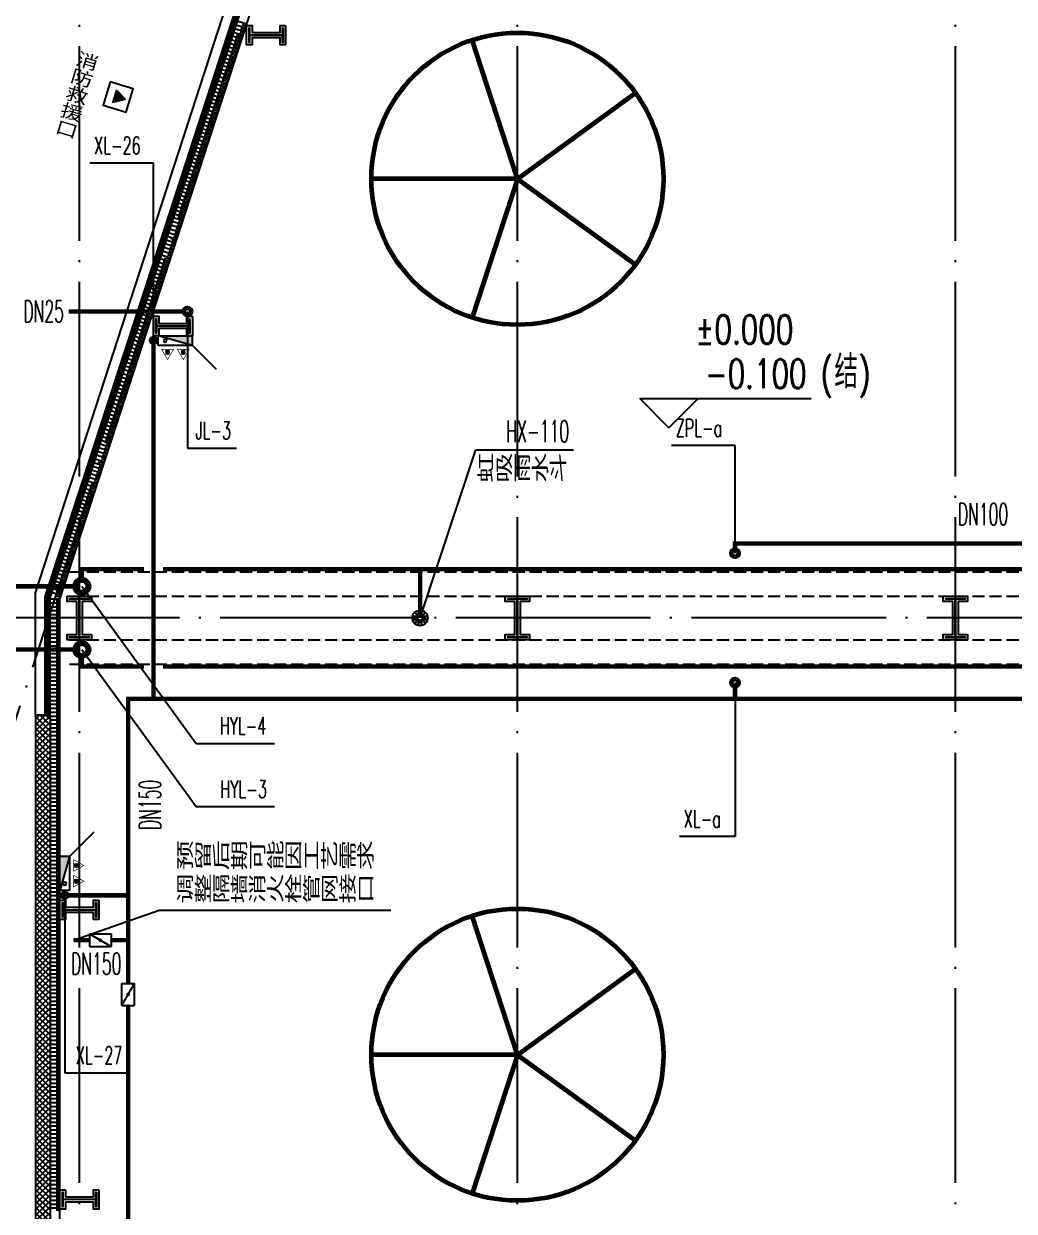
# Model space of a CAD drawing. Extents: x -452079 to 117456, y 3902 to 836955.
# Drawn here: x -313997 to -293645, y 554677 to 579081 of the extents above; entities that cross this region are included whole.
import ezdxf

# ---------------------------------------------------------------- set-up
doc = ezdxf.new("R2010")
doc.units = 0
doc.header["$LTSCALE"] = 1000
doc.header["$MEASUREMENT"] = 0
for name, pattern in [('DASH', [0.35, 0.25, -0.1]), ('DOTE', [2.42, 2, -0.2, 0.02, -0.2]), ('DOTE_30', [0.726, 0.6, -0.06, 0.006, -0.06])]:
    doc.linetypes.add(name, pattern=pattern)
for name, color, linetype in [('99平面图例外参$0$A-HATCH-2', 251, 'Continuous'), ('A-AXIS-DOTE', 14, 'DOTE'), ('A-HATCH-2', 251, 'Continuous'), ('A-LIN-V', 9, 'Continuous'), ('A-TEXT', 61, 'Continuous'), ('A-WINDOW', 140, 'Continuous'), ('AS-COLN', 6, 'Continuous'), ('AS-WALL', 40, 'Continuous'), ('DIM_喷淋', 6, 'Continuous'), ('DIM_消防', 1, 'Continuous'), ('DIM_给水', 3, 'Continuous'), ('DIM_雨水', 4, 'Continuous'), ('FM_ZF消防', 1, 'Continuous'), ('PUB_HATCH', 8, 'Continuous'), ('PUB_TEXT', 7, 'Continuous'), ('RP-N2-01$0$$0$A-WIND-J', 1, 'Continuous'), ('RP-N2-01$0$A-WIND-J', 3, 'Continuous'), ('SB_ZF消火栓', 10, 'Continuous'), ('SB_ZF消火栓M', 10, 'Continuous'), ('TEXT_喷淋', 6, 'Continuous'), ('TEXT_消防', 1, 'Continuous'), ('TEXT_给水', 3, 'Continuous'), ('TWT_LEAD', 3, 'Continuous'), ('WALL', 2, 'Continuous'), ('建-墙-幕', 4, 'Continuous'), ('建-标高', 3, 'Continuous'), ('文本', 4, 'Continuous'), ('虹吸雨水斗', 6, 'Continuous')]:
    doc.layers.add(name, color=color, linetype=linetype)
for name, color, linetype, lineweight in [('Gps-ZF喷淋', 6, 'TG_ZP', 60), ('Gps-ZF消防', 1, 'TG_X', 60), ('Gps-ZF给水', 3, 'TG_J', 60), ('Gps-ZF雨水', 4, 'DOTE_30', 60), ('LG-ZF喷淋', 6, 'Continuous', 60), ('LG-ZF消防', 1, 'Continuous', 60), ('LG-ZF给水', 3, 'Continuous', 60), ('LG-ZF雨水', 4, 'Continuous', 60)]:
    doc.layers.add(name, color=color, linetype=linetype, lineweight=lineweight)
doc.styles.add('_TCH_DIM', font='SIMPLEX', dxfattribs={"width": 0.75, "bigfont": '@1HZTXT'})
doc.styles.add('_TWT_PIPEDN', font='SIMPLEX', dxfattribs={"width": 0.65, "height": 3.5, "bigfont": 'HZTXT'})
doc.styles.add('_TWT_SERIAL', font='SIMPLEX', dxfattribs={"width": 0.8, "height": 3, "bigfont": 'HZTXT'})
doc.styles.add('A-STANDARD', font='SIMPLEX', dxfattribs={"bigfont": 'GBCBIG'})
doc.styles.get("Standard").update_dxf_attribs({"font": 'gbenor.shx', "bigfont": 'gbcbig.shx'})
doc.styles.add('TG_LINETYPE', font='SIMPLEX', dxfattribs={"width": 0.8, "height": 3.5, "bigfont": 'HZTXT'})
doc.linetypes.add('TG_J', pattern='A,2,-0.3,["J",TG_LINETYPE,S=0.1,R=0,X=-0.23,Y=-0.15],0', length=2.3)
doc.linetypes.add('TG_X', pattern='A,5,-0.3,["X",TG_LINETYPE,S=0.1,R=0,X=-0.23,Y=-0.15],0', length=5.3)
doc.linetypes.add('TG_ZP', pattern='A,3,-0.6,["ZP",TG_LINETYPE,S=0.1,R=0,X=-0.52,Y=-0.15],0', length=3.6)

# ---------------------------------------------------------------- blocks, each defined once
blk = doc.blocks.new('4324324')
at = {"layer": 'A-HATCH-2', "color": 8, "linetype": 'DASH'}
for p, q in [((-313054, 567820), (-128854, 567820)), ((-313054, 567320), (-128854, 567320)), ((-313054, 566420), (-128854, 566420)), ((-313054, 565920), (-128854, 565920))]:
    blk.add_line(p, q, dxfattribs=at)
blk = doc.blocks.new('w4324324')
at = {"layer": 'A-HATCH-2', "lineweight": 60}
for q in [(-1694760, 686605), (-1697614, 684532), (-1691907, 684532), (-1696524, 681178), (-1692997, 681178)]:
    blk.add_line((-1694760, 683605), q, dxfattribs=at)
blk.add_circle((-1694760, 683605), 3000, dxfattribs=at)
blk = doc.blocks.new('342343')
at = {"layer": 'A-LIN-V'}
for p in [(1030710, 103556), (1048710, 103556)]:
    blk.add_blockref('w4324324', p, dxfattribs=at)
blk = doc.blocks.new('w42343243')
at = {"layer": 'A-HATCH-2', "color": 2}
blk.add_lwpolyline([(-165104, 621070), (-164604, 621070), (-164604, 620958), (-164800, 620958), (-164800, 620282), (-164604, 620282), (-164604, 620170), (-165104, 620170), (-165104, 620282), (-164908, 620282), (-164908, 620958), (-165104, 620958)], close=True, dxfattribs=at)
at = {"layer": 'AS-COLN', "color": 8}
blk.add_lwpolyline([(-165054, 621020), (-164654, 621020), (-164654, 621008), (-164850, 621008), (-164850, 620232), (-164654, 620232), (-164654, 620220), (-165054, 620220), (-165054, 620232), (-164858, 620232), (-164858, 621008), (-165054, 621008)], close=True, dxfattribs=at)
blk = doc.blocks.new('nt66')
at = {"layer": 'A-HATCH-2', "color": 2}
blk.add_lwpolyline([(-195840, 766870), (-195440, 766870), (-195440, 766758), (-195586, 766758), (-195586, 766182), (-195440, 766182), (-195440, 766070), (-195840, 766070), (-195840, 766182), (-195694, 766182), (-195694, 766758), (-195840, 766758)], close=True, dxfattribs=at)
at = {"layer": 'AS-COLN', "color": 8}
blk.add_lwpolyline([(-195790, 766820), (-195490, 766820), (-195490, 766808), (-195636, 766808), (-195636, 766132), (-195490, 766132), (-195490, 766120), (-195790, 766120), (-195790, 766132), (-195644, 766132), (-195644, 766808), (-195790, 766808)], close=True, dxfattribs=at)
blk = doc.blocks.new('42343')
at = {"rotation": 270}
for p in [(-1075488, 383206), (-1077402, 377230), (-1079324, 365230), (-1079324, 359280)]:
    blk.add_blockref('nt66', p, dxfattribs=at)
at = {"layer": 'A-WINDOW'}
for p in [(-148000, -53750), (-139000, -53750), (-130000, -53750)]:
    blk.add_blockref('w42343243', p, dxfattribs=at)
blk = doc.blocks.new('RP-N2-01$0$$0$xfjy')
at = {"layer": 'RP-N2-01$0$$0$A-WIND-J'}
h = blk.add_hatch(color=8, dxfattribs=at)
h.dxf.hatch_style = 1
h.paths.add_polyline_path([(1141876, -26214), (1142135, -26214), (1142005, -25989)])
at = {"layer": 'RP-N2-01$0$$0$A-WIND-J', "color": 8, "const_width": 25}
blk.add_lwpolyline([(1141755, -25889), (1141755, -26389), (1142255, -26389), (1142255, -25889)], close=True, dxfattribs=at)
at = {"layer": 'RP-N2-01$0$$0$A-WIND-J', "color": 8}
for points in [[(1141755, -26389), (1142255, -26389), (1142255, -25889), (1141755, -25889)], [(1141876, -26214), (1142135, -26214), (1142005, -25989)]]:
    blk.add_lwpolyline(points, close=True, dxfattribs=at)
blk = doc.blocks.new('RP-N2-01$0$xfjy')
at = {"layer": 'RP-N2-01$0$$0$A-WIND-J', "color": 8}
blk.add_blockref('RP-N2-01$0$$0$xfjy', (0, 0), dxfattribs=at)
blk = doc.blocks.new('99平面图例外参$0$$LinePat$填挖边坡')
at = {"color": 8}
for p, q in [((0, 0), (0, -1500)), ((300, 0), (300, -600))]:
    blk.add_line(p, q, dxfattribs=at)
blk = doc.blocks.new('A$C515E426B')
at = {"layer": 'PUB_HATCH'}
h = blk.add_hatch(dxfattribs=at)
h.set_pattern_fill('多孔材料', color=256, scale=30, style=0)
h.set_pattern_definition([(45, (321432.36, -540023.96), (-60.000061, 60.000061), []), (135, (321432.36, -540023.96), (-60.000061, -60.000061), [])])
h.paths.add_polyline_path([(7618.2, 24846), (7618.2, 8196), (7918.2, 8496), (7918.2, 24846)])
at = {"layer": 'A-AXIS-DOTE', "color": 8, "ltscale": 2}
for p, q in [((8518.2, 716), (8518.2, 86931)), ((17518.2, 716), (17518.2, 86200)), ((26518.2, 716), (26518.2, 86200)), ((199332.4, 26846), (3362.4, 26846))]:
    blk.add_line(p, q, dxfattribs=at)
blk.add_lwpolyline([(6067.3, 21233.2), (27711.2, 87940.5)], dxfattribs=at)
at = {"layer": 'A-LIN-V'}
for p, q in [((8118.2, 27230.2), (21918.6, 69763.3)), ((8118.2, 8696), (8118.2, 27230.2))]:
    blk.add_line(p, q, dxfattribs=at)
blk.add_lwpolyline([(7618.2, 24846), (7618.2, 27359.3), (21441.6, 69918.1), (21713.6, 69829.8)], dxfattribs=at)
at = {"layer": 'AS-WALL'}
for p, q in [((7618.2, 24846), (7618.2, 8196)), ((7918.2, 24846), (7618.2, 24846)), ((7918.2, 24846), (7918.2, 8496))]:
    blk.add_line(p, q, dxfattribs=at)
at = {"layer": '建-墙-幕'}
for p, q in [((7818.2, 27277.7), (13507.2, 44811.5)), ((7851.5, 27272.4), (13538.9, 44801.2)), ((7884.8, 27267.1), (13570.6, 44790.9)), ((7918.2, 27261.9), (13602.4, 44780.6)), ((7818.2, 24846), (7818.2, 27277.7)), ((7851.5, 24846), (7851.5, 27272.4)), ((7884.8, 24846), (7884.8, 27267.1)), ((7918.2, 24846), (7918.2, 27261.9)), ((7818.2, 24846), (7918.2, 24846))]:
    blk.add_line(p, q, dxfattribs=at)
at = {"layer": '建-标高'}
for p, q in [((20631.8, 30756), (20031.8, 31356)), ((20031.8, 31356), (23551.8, 31356)), ((20631.8, 30756), (21231.8, 31356))]:
    blk.add_line(p, q, dxfattribs=at)
at = {"layer": '99平面图例外参$0$A-HATCH-2', "color": 203, "yscale": 0.1333333333333333, "zscale": 0.1333333333333333}
for p, xscale, rotation in [((11951.6, 39045), 0.1335601097542633, 252.0237134181383), ((11852.7, 38740.1), 0.1335601097542633, 252.0237134181383), ((11877.4, 38816.3), 0.1335601097542633, 252.0237134181383), ((11902.2, 38892.5), 0.1335601097542633, 252.0237134181383), ((11926.9, 38968.7), 0.1335601097542633, 252.0237134181383), ((11778.5, 38511.4), 0.1335601097542633, 252.0237134181383), ((11803.2, 38587.6), 0.1335601097542633, 252.0237134181383), ((11828, 38663.8), 0.1335601097542633, 252.0237134181383), ((11704.3, 38282.7), 0.1335601097542633, 252.0237134181383), ((11729, 38359), 0.1335601097542633, 252.0237134181383), ((11753.8, 38435.2), 0.1335601097542633, 252.0237134181383), ((11630.1, 38054.1), 0.1335601097542633, 252.0237134181383), ((11654.8, 38130.3), 0.1335601097542633, 252.0237134181383), ((11679.6, 38206.5), 0.1335601097542633, 252.0237134181383), ((11555.9, 37825.4), 0.1335601097542633, 252.0237134181383), ((11580.6, 37901.6), 0.1335601097542633, 252.0237134181383), ((11605.4, 37977.8), 0.1335601097542633, 252.0237134181383), ((11457, 37520.5), 0.1335601097542633, 252.0237134181383), ((11481.7, 37596.7), 0.1335601097542633, 252.0237134181383), ((11506.4, 37672.9), 0.1335601097542633, 252.0237134181383), ((11531.2, 37749.2), 0.1335601097542633, 252.0237134181383), ((11382.8, 37291.8), 0.1335601097542633, 252.0237134181383), ((11407.5, 37368), 0.1335601097542633, 252.0237134181383), ((11432.2, 37444.3), 0.1335601097542633, 252.0237134181383), ((11308.6, 37063.1), 0.1335601097542633, 252.0237134181383), ((11333.3, 37139.4), 0.1335601097542633, 252.0237134181383), ((11358.1, 37215.6), 0.1335601097542633, 252.0237134181383), ((11234.4, 36834.5), 0.1335601097542633, 252.0237134181383), ((11259.1, 36910.7), 0.1335601097542633, 252.0237134181383), ((11283.9, 36986.9), 0.1335601097542633, 252.0237134181383), ((11160.2, 36605.8), 0.1335601097542633, 252.0237134181383), ((11184.9, 36682), 0.1335601097542633, 252.0237134181383), ((11209.7, 36758.2), 0.1335601097542633, 252.0237134181383), ((11061.3, 36300.9), 0.1335601097542633, 252.0237134181383), ((11086, 36377.1), 0.1335601097542633, 252.0237134181383), ((11110.7, 36453.3), 0.1335601097542633, 252.0237134181383), ((11135.5, 36529.6), 0.1335601097542633, 252.0237134181383), ((10987.1, 36072.2), 0.1335601097542633, 252.0237134181383), ((11011.8, 36148.5), 0.1335601097542633, 252.0237134181383), ((11036.5, 36224.7), 0.1335601097542633, 252.0237134181383), ((10912.9, 35843.6), 0.1335601097542633, 252.0237134181383), ((10937.6, 35919.8), 0.1335601097542633, 252.0237134181383), ((10962.3, 35996), 0.1335601097542633, 252.0237134181383), ((10838.7, 35614.9), 0.1335601097542633, 252.0237134181383), ((10863.4, 35691.1), 0.1335601097542633, 252.0237134181383), ((10888.1, 35767.3), 0.1335601097542633, 252.0237134181383), ((10764.5, 35386.2), 0.1335601097542633, 252.0237134181383), ((10789.2, 35462.4), 0.1335601097542633, 252.0237134181383), ((10814, 35538.7), 0.1335601097542633, 252.0237134181383), ((10665.6, 35081.3), 0.1335601097542633, 252.0237134181383), ((10690.3, 35157.5), 0.1335601097542633, 252.0237134181383), ((10715, 35233.8), 0.1335601097542633, 252.0237134181383), ((10739.8, 35310), 0.1335601097542633, 252.0237134181383), ((10591.4, 34852.6), 0.1335601097542633, 252.0237134181383), ((10616.1, 34928.9), 0.1335601097542633, 252.0237134181383), ((10640.8, 35005.1), 0.1335601097542633, 252.0237134181383), ((10517.2, 34624), 0.1335601097542633, 252.0237134181383), ((10541.9, 34700.2), 0.1335601097542633, 252.0237134181383), ((10566.6, 34776.4), 0.1335601097542633, 252.0237134181383), ((10443, 34395.3), 0.1335601097542633, 252.0237134181383), ((10467.7, 34471.5), 0.1335601097542633, 252.0237134181383), ((10492.4, 34547.7), 0.1335601097542633, 252.0237134181383), ((10368.8, 34166.6), 0.1335601097542633, 252.0237134181383), ((10393.5, 34242.8), 0.1335601097542633, 252.0237134181383), ((10418.2, 34319.1), 0.1335601097542633, 252.0237134181383), ((10269.9, 33861.7), 0.1335601097542633, 252.0237134181383), ((10294.6, 33937.9), 0.1335601097542633, 252.0237134181383), ((10319.3, 34014.2), 0.1335601097542633, 252.0237134181383), ((10344, 34090.4), 0.1335601097542633, 252.0237134181383), ((10195.7, 33633.1), 0.1335601097542633, 252.0237134181383), ((10220.4, 33709.3), 0.1335601097542633, 252.0237134181383), ((10245.1, 33785.5), 0.1335601097542633, 252.0237134181383), ((10121.5, 33404.4), 0.1335601097542633, 252.0237134181383), ((10146.2, 33480.6), 0.1335601097542633, 252.0237134181383), ((10170.9, 33556.8), 0.1335601097542633, 252.0237134181383), ((10047.3, 33175.7), 0.1335601097542633, 252.0237134181383), ((10072, 33251.9), 0.1335601097542633, 252.0237134181383), ((10096.7, 33328.2), 0.1335601097542633, 252.0237134181383), ((9973.1, 32947), 0.1335601097542633, 252.0237134181383), ((9997.8, 33023.3), 0.1335601097542633, 252.0237134181383), ((10022.5, 33099.5), 0.1335601097542633, 252.0237134181383), ((9874.1, 32642.1), 0.1335601097542633, 252.0237134181383), ((9898.9, 32718.4), 0.1335601097542633, 252.0237134181383), ((9923.6, 32794.6), 0.1335601097542633, 252.0237134181383), ((9948.3, 32870.8), 0.1335601097542633, 252.0237134181383), ((9799.9, 32413.5), 0.1335601097542633, 252.0237134181383), ((9824.7, 32489.7), 0.1335601097542633, 252.0237134181383), ((9849.4, 32565.9), 0.1335601097542633, 252.0237134181383), ((9725.8, 32184.8), 0.1335601097542633, 252.0237134181383), ((9750.5, 32261), 0.1335601097542633, 252.0237134181383), ((9775.2, 32337.2), 0.1335601097542633, 252.0237134181383), ((9651.6, 31956.1), 0.1335601097542633, 252.0237134181383), ((9676.3, 32032.3), 0.1335601097542633, 252.0237134181383), ((9701, 32108.6), 0.1335601097542633, 252.0237134181383), ((9577.4, 31727.4), 0.1335601097542633, 252.0237134181383), ((9602.1, 31803.7), 0.1335601097542633, 252.0237134181383), ((9626.8, 31879.9), 0.1335601097542633, 252.0237134181383), ((9478.4, 31422.6), 0.1335601097542633, 252.0237134181383), ((9503.2, 31498.8), 0.1335601097542633, 252.0237134181383), ((9527.9, 31575), 0.1335601097542633, 252.0237134181383), ((9552.6, 31651.2), 0.1335601097542633, 252.0237134181383), ((9404.2, 31193.9), 0.1335601097542633, 252.0237134181383), ((9429, 31270.1), 0.1335601097542633, 252.0237134181383), ((9453.7, 31346.3), 0.1335601097542633, 252.0237134181383), ((9330, 30965.2), 0.1335601097542633, 252.0237134181383), ((9354.8, 31041.4), 0.1335601097542633, 252.0237134181383), ((9379.5, 31117.7), 0.1335601097542633, 252.0237134181383), ((9255.8, 30736.5), 0.1335601097542633, 252.0237134181383), ((9280.6, 30812.8), 0.1335601097542633, 252.0237134181383), ((9305.3, 30889), 0.1335601097542633, 252.0237134181383), ((9181.6, 30507.9), 0.1335601097542633, 252.0237134181383), ((9206.4, 30584.1), 0.1335601097542633, 252.0237134181383), ((9231.1, 30660.3), 0.1335601097542633, 252.0237134181383), ((9082.7, 30203), 0.1335601097542633, 252.0237134181383), ((9107.5, 30279.2), 0.1335601097542633, 252.0237134181383), ((9132.2, 30355.4), 0.1335601097542633, 252.0237134181383), ((9156.9, 30431.6), 0.1335601097542633, 252.0237134181383), ((9008.5, 29974.3), 0.1335601097542633, 252.0237134181383), ((9033.3, 30050.5), 0.1335601097542633, 252.0237134181383), ((9058, 30126.7), 0.1335601097542633, 252.0237134181383), ((8934.3, 29745.6), 0.1335601097542633, 252.0237134181383), ((8959.1, 29821.8), 0.1335601097542633, 252.0237134181383), ((8983.8, 29898.1), 0.1335601097542633, 252.0237134181383), ((8860.1, 29516.9), 0.1335601097542633, 252.0237134181383), ((8884.9, 29593.2), 0.1335601097542633, 252.0237134181383), ((8909.6, 29669.4), 0.1335601097542633, 252.0237134181383), ((8785.9, 29288.3), 0.1335601097542633, 252.0237134181383), ((8810.7, 29364.5), 0.1335601097542633, 252.0237134181383), ((8835.4, 29440.7), 0.1335601097542633, 252.0237134181383), ((8687, 28983.4), 0.1335601097542633, 252.0237134181383), ((8711.7, 29059.6), 0.1335601097542633, 252.0237134181383), ((8736.5, 29135.8), 0.1335601097542633, 252.0237134181383), ((8761.2, 29212.1), 0.1335601097542633, 252.0237134181383), ((8612.8, 28754.7), 0.1335601097542633, 252.0237134181383), ((8637.5, 28830.9), 0.1335601097542633, 252.0237134181383), ((8662.3, 28907.2), 0.1335601097542633, 252.0237134181383), ((8538.6, 28526), 0.1335601097542633, 252.0237134181383), ((8563.4, 28602.3), 0.1335601097542633, 252.0237134181383), ((8588.1, 28678.5), 0.1335601097542633, 252.0237134181383), ((8464.4, 28297.4), 0.1335601097542633, 252.0237134181383), ((8489.2, 28373.6), 0.1335601097542633, 252.0237134181383), ((8513.9, 28449.8), 0.1335601097542633, 252.0237134181383), ((8390.2, 28068.7), 0.1335601097542633, 252.0237134181383), ((8415, 28144.9), 0.1335601097542633, 252.0237134181383), ((8439.7, 28221.1), 0.1335601097542633, 252.0237134181383), ((8291.3, 27763.8), 0.1335601097542633, 252.0237134181383), ((8316, 27840), 0.1335601097542633, 252.0237134181383), ((8340.8, 27916.2), 0.1335601097542633, 252.0237134181383), ((8365.5, 27992.5), 0.1335601097542633, 252.0237134181383), ((8217.1, 27535.1), 0.1335601097542633, 252.0237134181383), ((8241.8, 27611.3), 0.1335601097542633, 252.0237134181383), ((8266.6, 27687.6), 0.1335601097542633, 252.0237134181383), ((8142.9, 27306.4), 0.1335601097542633, 252.0237134181383), ((8167.6, 27382.7), 0.1335601097542633, 252.0237134181383), ((8192.4, 27458.9), 0.1335601097542633, 252.0237134181383), ((8118.2, 27230.2), 0.1337246376890766, 270.0000000008202), ((8118.2, 27150), 0.1337246376890766, 270.0000000008202), ((8118.2, 27069.8), 0.1337246376890766, 270.0000000008202), ((8118.2, 26989.5), 0.1337246376890766, 270.0000000008202), ((8118.2, 26909.3), 0.1337246376890766, 270.0000000008202), ((8118.2, 26829), 0.1337246376890766, 270.0000000008202), ((8118.2, 26748.8), 0.1337246376890766, 270.0000000008202), ((8118.2, 26668.6), 0.1337246376890766, 270.0000000008202), ((8118.2, 26588.3), 0.1337246376890766, 270.0000000008202), ((8118.2, 26508.1), 0.1337246376890766, 270.0000000008202), ((8118.2, 26427.9), 0.1337246376890766, 270.0000000008202), ((8118.2, 26347.6), 0.1337246376890766, 270.0000000008202), ((8118.2, 26267.4), 0.1337246376890766, 270.0000000008202), ((8118.2, 26187.2), 0.1337246376890766, 270.0000000008202), ((8118.2, 26106.9), 0.1337246376890766, 270.0000000008202), ((8118.2, 26026.7), 0.1337246376890766, 270.0000000008202), ((8118.2, 25946.5), 0.1337246376890766, 270.0000000008202), ((8118.2, 25866.2), 0.1337246376890766, 270.0000000008202), ((8118.2, 25786), 0.1337246376890766, 270.0000000008202), ((8118.2, 25705.8), 0.1337246376890766, 270.0000000008202), ((8118.2, 25625.5), 0.1337246376890766, 270.0000000008202), ((8118.2, 25545.3), 0.1337246376890766, 270.0000000008202), ((8118.2, 25465.1), 0.1337246376890766, 270.0000000008202), ((8118.2, 25384.8), 0.1337246376890766, 270.0000000008202), ((8118.2, 25304.6), 0.1337246376890766, 270.0000000008202), ((8118.2, 25224.4), 0.1337246376890766, 270.0000000008202), ((8118.2, 25144.1), 0.1337246376890766, 270.0000000008202), ((8118.2, 25063.9), 0.1337246376890766, 270.0000000008202), ((8118.2, 24983.6), 0.1337246376890766, 270.0000000008202), ((8118.2, 24903.4), 0.1337246376890766, 270.0000000008202), ((8118.2, 24823.2), 0.1337246376890766, 270.0000000008202), ((8118.2, 24742.9), 0.1337246376890766, 270.0000000008202), ((8118.2, 24662.7), 0.1337246376890766, 270.0000000008202), ((8118.2, 24582.5), 0.1337246376890766, 270.0000000008202), ((8118.2, 24502.2), 0.1337246376890766, 270.0000000008202), ((8118.2, 24422), 0.1337246376890766, 270.0000000008202), ((8118.2, 24341.8), 0.1337246376890766, 270.0000000008202), ((8118.2, 24261.5), 0.1337246376890766, 270.0000000008202), ((8118.2, 24181.3), 0.1337246376890766, 270.0000000008202), ((8118.2, 24101.1), 0.1337246376890766, 270.0000000008202), ((8118.2, 24020.8), 0.1337246376890766, 270.0000000008202), ((8118.2, 23940.6), 0.1337246376890766, 270.0000000008202), ((8118.2, 23860.4), 0.1337246376890766, 270.0000000008202), ((8118.2, 23780.1), 0.1337246376890766, 270.0000000008202), ((8118.2, 23699.9), 0.1337246376890766, 270.0000000008202), ((8118.2, 23619.7), 0.1337246376890766, 270.0000000008202), ((8118.2, 23539.4), 0.1337246376890766, 270.0000000008202), ((8118.2, 23459.2), 0.1337246376890766, 270.0000000008202), ((8118.2, 23379), 0.1337246376890766, 270.0000000008202), ((8118.2, 23298.7), 0.1337246376890766, 270.0000000008202), ((8118.2, 23218.5), 0.1337246376890766, 270.0000000008202), ((8118.2, 23138.2), 0.1337246376890766, 270.0000000008202), ((8118.2, 23058), 0.1337246376890766, 270.0000000008202), ((8118.2, 22977.8), 0.1337246376890766, 270.0000000008202), ((8118.2, 22897.5), 0.1337246376890766, 270.0000000008202), ((8118.2, 22817.3), 0.1337246376890766, 270.0000000008202), ((8118.2, 22737.1), 0.1337246376890766, 270.0000000008202), ((8118.2, 22656.8), 0.1337246376890766, 270.0000000008202), ((8118.2, 22576.6), 0.1337246376890766, 270.0000000008202), ((8118.2, 22496.4), 0.1337246376890766, 270.0000000008202), ((8118.2, 22416.1), 0.1337246376890766, 270.0000000008202), ((8118.2, 22335.9), 0.1337246376890766, 270.0000000008202), ((8118.2, 22255.7), 0.1337246376890766, 270.0000000008202), ((8118.2, 22175.4), 0.1337246376890766, 270.0000000008202), ((8118.2, 22095.2), 0.1337246376890766, 270.0000000008202), ((8118.2, 22015), 0.1337246376890766, 270.0000000008202), ((8118.2, 21934.7), 0.1337246376890766, 270.0000000008202), ((8118.2, 21854.5), 0.1337246376890766, 270.0000000008202), ((8118.2, 21774.3), 0.1337246376890766, 270.0000000008202), ((8118.2, 21694), 0.1337246376890766, 270.0000000008202), ((8118.2, 21613.8), 0.1337246376890766, 270.0000000008202), ((8118.2, 21533.6), 0.1337246376890766, 270.0000000008202), ((8118.2, 21453.3), 0.1337246376890766, 270.0000000008202), ((8118.2, 21373.1), 0.1337246376890766, 270.0000000008202), ((8118.2, 21292.8), 0.1337246376890766, 270.0000000008202), ((8118.2, 21212.6), 0.1337246376890766, 270.0000000008202), ((8118.2, 21132.4), 0.1337246376890766, 270.0000000008202), ((8118.2, 21052.1), 0.1337246376890766, 270.0000000008202), ((8118.2, 20971.9), 0.1337246376890766, 270.0000000008202), ((8118.2, 20891.7), 0.1337246376890766, 270.0000000008202), ((8118.2, 20811.4), 0.1337246376890766, 270.0000000008202), ((8118.2, 20731.2), 0.1337246376890766, 270.0000000008202), ((8118.2, 20651), 0.1337246376890766, 270.0000000008202), ((8118.2, 20570.7), 0.1337246376890766, 270.0000000008202), ((8118.2, 20490.5), 0.1337246376890766, 270.0000000008202), ((8118.2, 20410.3), 0.1337246376890766, 270.0000000008202), ((8118.2, 20330), 0.1337246376890766, 270.0000000008202), ((8118.2, 20249.8), 0.1337246376890766, 270.0000000008202), ((8118.2, 20169.6), 0.1337246376890766, 270.0000000008202), ((8118.2, 20089.3), 0.1337246376890766, 270.0000000008202), ((8118.2, 20009.1), 0.1337246376890766, 270.0000000008202), ((8118.2, 19928.9), 0.1337246376890766, 270.0000000008202), ((8118.2, 19848.6), 0.1337246376890766, 270.0000000008202), ((8118.2, 19768.4), 0.1337246376890766, 270.0000000008202), ((8118.2, 19688.2), 0.1337246376890766, 270.0000000008202), ((8118.2, 19607.9), 0.1337246376890766, 270.0000000008202), ((8118.2, 19527.7), 0.1337246376890766, 270.0000000008202), ((8118.2, 19447.4), 0.1337246376890766, 270.0000000008202), ((8118.2, 19367.2), 0.1337246376890766, 270.0000000008202), ((8118.2, 19287), 0.1337246376890766, 270.0000000008202), ((8118.2, 19206.7), 0.1337246376890766, 270.0000000008202), ((8118.2, 19126.5), 0.1337246376890766, 270.0000000008202), ((8118.2, 19046.3), 0.1337246376890766, 270.0000000008202), ((8118.2, 18966), 0.1337246376890766, 270.0000000008202), ((8118.2, 18885.8), 0.1337246376890766, 270.0000000008202), ((8118.2, 18805.6), 0.1337246376890766, 270.0000000008202), ((8118.2, 18725.3), 0.1337246376890766, 270.0000000008202), ((8118.2, 18645.1), 0.1337246376890766, 270.0000000008202), ((8118.2, 18564.9), 0.1337246376890766, 270.0000000008202), ((8118.2, 18484.6), 0.1337246376890766, 270.0000000008202), ((8118.2, 18404.4), 0.1337246376890766, 270.0000000008202), ((8118.2, 18324.2), 0.1337246376890766, 270.0000000008202), ((8118.2, 18243.9), 0.1337246376890766, 270.0000000008202), ((8118.2, 18163.7), 0.1337246376890766, 270.0000000008202), ((8118.2, 18083.5), 0.1337246376890766, 270.0000000008202), ((8118.2, 18003.2), 0.1337246376890766, 270.0000000008202), ((8118.2, 17923), 0.1337246376890766, 270.0000000008202), ((8118.2, 17842.8), 0.1337246376890766, 270.0000000008202), ((8118.2, 17762.5), 0.1337246376890766, 270.0000000008202), ((8118.2, 17682.3), 0.1337246376890766, 270.0000000008202), ((8118.2, 17602), 0.1337246376890766, 270.0000000008202), ((8118.2, 17521.8), 0.1337246376890766, 270.0000000008202), ((8118.2, 17441.6), 0.1337246376890766, 270.0000000008202), ((8118.2, 17361.3), 0.1337246376890766, 270.0000000008202), ((8118.2, 17281.1), 0.1337246376890766, 270.0000000008202), ((8118.2, 17200.9), 0.1337246376890766, 270.0000000008202), ((8118.2, 17120.6), 0.1337246376890766, 270.0000000008202), ((8118.2, 17040.4), 0.1337246376890766, 270.0000000008202), ((8118.2, 16960.2), 0.1337246376890766, 270.0000000008202), ((8118.2, 16879.9), 0.1337246376890766, 270.0000000008202), ((8118.2, 16799.7), 0.1337246376890766, 270.0000000008202), ((8118.2, 16719.5), 0.1337246376890766, 270.0000000008202), ((8118.2, 16639.2), 0.1337246376890766, 270.0000000008202), ((8118.2, 16559), 0.1337246376890766, 270.0000000008202), ((8118.2, 16478.8), 0.1337246376890766, 270.0000000008202), ((8118.2, 16398.5), 0.1337246376890766, 270.0000000008202), ((8118.2, 16318.3), 0.1337246376890766, 270.0000000008202), ((8118.2, 16238.1), 0.1337246376890766, 270.0000000008202), ((8118.2, 16157.8), 0.1337246376890766, 270.0000000008202), ((8118.2, 16077.6), 0.1337246376890766, 270.0000000008202), ((8118.2, 15997.4), 0.1337246376890766, 270.0000000008202), ((8118.2, 15917.1), 0.1337246376890766, 270.0000000008202), ((8118.2, 15836.9), 0.1337246376890766, 270.0000000008202), ((8118.2, 15756.6), 0.1337246376890766, 270.0000000008202), ((8118.2, 15676.4), 0.1337246376890766, 270.0000000008202), ((8118.2, 15596.2), 0.1337246376890766, 270.0000000008202), ((8118.2, 15515.9), 0.1337246376890766, 270.0000000008202), ((8118.2, 15435.7), 0.1337246376890766, 270.0000000008202), ((8118.2, 15355.5), 0.1337246376890766, 270.0000000008202), ((8118.2, 15275.2), 0.1337246376890766, 270.0000000008202), ((8118.2, 15195), 0.1337246376890766, 270.0000000008202), ((8118.2, 15114.8), 0.1337246376890766, 270.0000000008202), ((8118.2, 15034.5), 0.1337246376890766, 270.0000000008202), ((8118.2, 14954.3), 0.1337246376890766, 270.0000000008202), ((8118.2, 14874.1), 0.1337246376890766, 270.0000000008202), ((8118.2, 14793.8), 0.1337246376890766, 270.0000000008202), ((8118.2, 14713.6), 0.1337246376890766, 270.0000000008202)]:
    blk.add_blockref('99平面图例外参$0$$LinePat$填挖边坡', p, dxfattribs=dict(at, xscale=xscale, rotation=rotation))
at = {"layer": 'A-LIN-V', "rotation": 90}
blk.add_blockref('342343', (804678.8, 681921), dxfattribs=at)
at = {"layer": 'A-WINDOW'}
for name in ['42343', '4324324']:
    blk.add_blockref(name, (321372.4, -540024), dxfattribs=at)
at = {"layer": 'RP-N2-01$0$A-WIND-J', "rotation": 253.2410415830264}
blk.add_blockref('RP-N2-01$0$xfjy', (363636.3, 1123511.8, 0), dxfattribs=at)
at = {"layer": 'A-TEXT', "color": 8, "style": '_TCH_DIM'}
blk.add_text('消防救援口', height=384.1, rotation=253.24104, dxfattribs=at).set_placement((8531, 38527.3, 0))
at = {"layer": 'PUB_TEXT', "style": 'A-STANDARD', "width": 0.705882}
for s, p in [('%%P0.000', (21171.8, 32476)), ('(', (23751.8, 31566)), (')', (24523.3, 31566)), ('-0.100', (21371.8, 31566))]:
    blk.add_text(s, height=595, dxfattribs=at).set_placement(p)
at = {"layer": 'PUB_TEXT', "style": 'A-STANDARD'}
blk.add_text('结', height=675.2, dxfattribs=at).set_placement((24031.8, 31566))
blk = doc.blocks.new('“奔腾”虹吸雨水斗')
at = {"layer": '虹吸雨水斗', "lineweight": 25}
for p, q in [((947032, 86673), (946946, 86692)), ((946982, 86753), (947040, 86688)), ((947052, 86699), (946987, 86758)), ((947048, 86793), (947066, 86707)), ((947082, 86711), (947055, 86795)), ((947125, 86795), (947098, 86711)), ((947114, 86707), (947132, 86793)), ((947194, 86758), (947128, 86699)), ((947140, 86688), (947199, 86753)), ((947234, 86692), (947148, 86673)), ((946944, 86685), (947028, 86658)), ((947028, 86641), (946944, 86614)), ((946946, 86607), (947032, 86625)), ((947040, 86611), (946982, 86546)), ((946987, 86541), (947052, 86600)), ((947066, 86592), (947048, 86506)), ((947055, 86504), (947082, 86587)), ((947098, 86587), (947125, 86504)), ((947132, 86506), (947114, 86592)), ((947128, 86600), (947194, 86541)), ((947199, 86546), (947140, 86611)), ((947148, 86625), (947234, 86607)), ((947152, 86658), (947236, 86685)), ((947236, 86614), (947152, 86641))]:
    blk.add_line(p, q, dxfattribs=at)
for radius in [150, 47.6]:
    blk.add_circle((947090, 86649), radius, dxfattribs=at)
for centre, start, end in [((947034, 86682), 261.6382, 38.3675), ((947057, 86706), 231.6382, 8.3675), ((947090, 86715), 201.6382, 338.3675), ((947123, 86706), 171.6382, 308.3675), ((947147, 86682), 141.6382, 278.3675), ((947025, 86649), 291.6382, 68.3675), ((947034, 86617), 321.6382, 98.3675), ((947057, 86593), 351.6382, 128.3675), ((947090, 86584), 21.6382, 158.3675), ((947123, 86593), 51.6382, 188.3675), ((947147, 86617), 81.6382, 218.3675), ((947155, 86649), 111.6382, 248.3675)]:
    blk.add_arc(centre, 8.82, start, end, dxfattribs=at)
blk = doc.blocks.new('A$C5D961328')
at = {"layer": 'SB_ZF消火栓', "linetype": 'Continuous'}
h = blk.add_hatch(dxfattribs=at)
h.set_pattern_fill('ANSI31', color=256, scale=129.330432, angle=270, style=0)
h.set_pattern_definition([(45, (-18410.044, -5691.868), (11.431303, -11.431303), [])])
h.paths.add_polyline_path([(228, 343), (228, 427), (153, 427), (153, 343)])
h = blk.add_hatch(dxfattribs=at)
h.set_pattern_fill('ANSI31', color=256, scale=129.330432, angle=270, style=0)
h.set_pattern_definition([(45, (-18087.504, -5691.868), (11.431303, -11.431303), [])])
h.paths.add_polyline_path([(550, 343), (550, 427), (475, 427), (475, 343)])
at = {"layer": 'SB_ZF消火栓'}
blk.add_hatch(color=256, dxfattribs=at).paths.add_polyline_path([(0, 40), (700, 40), (700, 240)])
for p, q in [((1195, 735), (700, 240)), ((700, 240), (0, 240)), ((0, 240), (0, 40)), ((700, 240), (0, 40)), ((0, 40), (700, 40)), ((700, 240), (700, 40))]:
    blk.add_line(p, q, dxfattribs=at)
at = {"layer": 'SB_ZF消火栓', "linetype": 'Continuous'}
for points, const_width in [([(312, 321), (190, 531), (69, 321), (312, 321), (190, 531)], 12.9), ([(634, 321), (513, 531), (392, 321), (634, 321), (513, 531)], 12.9), ([(228, 343), (228, 427), (153, 427), (153, 343), (228, 343)], 7.76), ([(550, 343), (550, 427), (475, 427), (475, 343), (550, 343)], 7.76)]:
    blk.add_lwpolyline(points, dxfattribs=dict(at, const_width=const_width))
at = {"layer": 'SB_ZF消火栓', "color": 1}
blk.add_circle((140, 140), 32.5, dxfattribs=at)
blk = doc.blocks.new('$VALVE$00000316')
for p, q in [((-125, 72), (125, -72)), ((-125, 72), (-125, -72)), ((-125, 72), (125, 72)), ((125, 72), (125, -72)), ((-125, -72), (125, -72))]:
    blk.add_line(p, q)
at = {"const_width": 21.1}
blk.add_lwpolyline([(-11, 0, 1), (11, 0, 1)], format="xyb", close=True, dxfattribs=at)
for p in [(-125, 0), (125, 0)]:
    blk.add_point(p)
at = {"color": 7, "flags": 9}
for tag in ['XSIZE', 'YSIZE']:
    blk.add_attdef(tag, (0, 0), '', height=0.5, dxfattribs=at)

msp = doc.modelspace()

# ---------------------------------------------------------------- hatches: boundary and pattern name
at = {"layer": 'Gps-ZF喷淋'}
for points in [[(-299382.61, 568401.51), (-299382.61, 568446.51), (-299427.61, 568446.51)], [(-299382.61, 568401.51), (-299427.61, 568401.51), (-299427.61, 568446.51)]]:
    msp.add_hatch(color=256, dxfattribs=at).paths.add_polyline_path(points)
at = {"layer": 'Gps-ZF消防'}
for points in [[(-311854.18, 565208.76), (-311899.18, 565208.76), (-311899.18, 565253.76)], [(-311854.18, 565208.76), (-311854.18, 565253.76), (-311899.18, 565253.76)]]:
    msp.add_hatch(color=256, dxfattribs=at).paths.add_polyline_path(points)
at = {"layer": 'Gps-ZF雨水'}
for points in [[(-312804.18, 567870), (-312804.18, 567915), (-312849.18, 567915)], [(-312804.18, 567870), (-312849.18, 567870), (-312849.18, 567915)], [(-312804.18, 565870), (-312804.18, 565825), (-312849.18, 565825)], [(-312804.18, 565870), (-312849.18, 565870), (-312849.18, 565825)]]:
    msp.add_hatch(color=256, dxfattribs=at).paths.add_polyline_path(points)

# ---------------------------------------------------------------- linework, layer by layer
at = {"layer": 'DIM_喷淋'}
for p, q in [((-299382.61, 570414.59), (-300689.55, 570414.59)), ((-299382.61, 568199.61), (-299382.61, 570414.59))]:
    msp.add_line(p, q, dxfattribs=at)
at = {"layer": 'DIM_消防'}
for p, q in [((-311332.18, 576218.75), (-312639.12, 576218.75)), ((-311332.18, 572570), (-311332.18, 576218.75)), ((-299382.61, 565540.39), (-299382.61, 562380.39)), ((-299382.61, 562380.39), (-300523.15, 562380.39)), ((-313154.18, 561170), (-313154.18, 557521.25)), ((-313154.18, 557521.25), (-311837.18, 557521.25))]:
    msp.add_line(p, q, dxfattribs=at)
at = {"layer": 'DIM_给水'}
for p, q in [((-310632.18, 573170), (-310632.18, 570361.41)), ((-310632.18, 570361.41), (-309628.58, 570361.41))]:
    msp.add_line(p, q, dxfattribs=at)
at = {"layer": 'DIM_雨水'}
for p, q in [((-312804.18, 567520), (-310454.5, 564292.18)), ((-312804.18, 566220), (-310454.5, 562992.18)), ((-310454.5, 564292.18), (-308846.57, 564292.18)), ((-310454.5, 562992.18), (-308846.57, 562992.18))]:
    msp.add_line(p, q, dxfattribs=at)
at = {"layer": 'Gps-ZF喷淋', "const_width": 90}
for points in [[(-299382.61, 568401.51), (-149792.1, 568401.51)], [(-299382.61, 568401.51), (-299382.61, 568274.61)]]:
    msp.add_lwpolyline(points, dxfattribs=at)
at = {"layer": 'Gps-ZF消防', "const_width": 90}
for points in [[(-311332.18, 565208.76), (-311332.18, 572495)], [(-299382.61, 565208.76), (-299382.61, 565465.39)], [(-311854.18, 561170), (-311854.18, 565208.76)], [(-311854.18, 565208.76), (-311332.18, 565208.76)], [(-311332.18, 565208.76), (-299382.61, 565208.76)], [(-299382.61, 565208.76), (-274284.68, 565208.76)], [(-313079.18, 561170), (-311854.18, 561170)], [(-311854.18, 560245.51), (-311854.18, 561170)], [(-311854.18, 559358.26), (-311854.18, 560245.51)], [(-311854.18, 550420), (-311854.18, 558908.89)]]:
    msp.add_lwpolyline(points, dxfattribs=at)
at = {"layer": 'Gps-ZF消防', "color": 2, "const_width": 90}
for points in [[(-312974.72, 560245.51), (-312648.74, 560245.51)], [(-312199.37, 560245.51), (-311854.18, 560245.51)]]:
    msp.add_lwpolyline(points, dxfattribs=at)
at = {"layer": 'Gps-ZF给水', "const_width": 90}
msp.add_lwpolyline([(-310707.18, 573170), (-313071.13, 573170)], dxfattribs=at)
at = {"layer": 'Gps-ZF雨水', "const_width": 90}
for points in [[(-312804.18, 567870), (-311527.18, 567870)], [(-312804.18, 567670), (-312804.18, 567870)], [(-311137.18, 567870), (-305854.18, 567870)], [(-305854.18, 566870), (-305854.18, 567870)], [(-305854.18, 567870), (-288854.18, 567870)], [(-312954.18, 567520), (-316375.82, 567520)], [(-312954.18, 566220), (-316375.82, 566220)], [(-312804.18, 566070), (-312804.18, 565870)], [(-312804.18, 565870), (-311527.18, 565870)], [(-311137.18, 565870), (-274479.68, 565870)]]:
    msp.add_lwpolyline(points, dxfattribs=at)
at = {"layer": 'LG-ZF喷淋'}
msp.add_circle((-299382.61, 568199.61), 75, dxfattribs=at)
at = {"layer": 'LG-ZF消防'}
for centre, radius in [((-311332.18, 572570), 50), ((-299382.61, 565540.39), 75), ((-313154.18, 561170), 50)]:
    msp.add_circle(centre, radius, dxfattribs=at)
at = {"layer": 'LG-ZF给水'}
msp.add_circle((-310632.18, 573170), 75, dxfattribs=at)
at = {"layer": 'LG-ZF雨水'}
for centre, radius in [((-312804.18, 567520), 150), ((-312804.18, 567520), 120), ((-312804.18, 566220), 150), ((-312804.18, 566220), 120)]:
    msp.add_circle(centre, radius, dxfattribs=at)
at = {"layer": 'TWT_LEAD'}
for p, q in [((-312974.72, 560245.51), (-311211.59, 560865.78)), ((-311211.59, 560865.78), (-306455.41, 560865.78))]:
    msp.add_line(p, q, dxfattribs=at)
at = {"layer": '文本'}
for p, q in [((-305854.18, 566870), (-304706.93, 570326.85)), ((-304706.93, 570326.85), (-302697.94, 570326.85))]:
    msp.add_line(p, q, dxfattribs=at)

# ---------------------------------------------------------------- block references
at = {"layer": 'FM_ZF消防', "color": 2, "xscale": 1.8, "yscale": 1.8, "zscale": 1.8}
msp.add_blockref('$VALVE$00000316', (-312424.06, 560245.51), dxfattribs=at)
at = {"layer": 'FM_ZF消防', "xscale": 1.8, "yscale": 1.8, "zscale": 1.8, "rotation": 90}
msp.add_blockref('$VALVE$00000316', (-311854.18, 559133.57), dxfattribs=at)
at = {"layer": 'SB_ZF消火栓M', "xscale": -1}
for p, rotation in [((-311232.21, 572709.99), 180), ((-313294.18, 561269.97), 270)]:
    msp.add_blockref('A$C5D961328', p, dxfattribs=dict(at, rotation=rotation))
at = {"layer": 'WALL'}
msp.add_blockref('A$C515E426B', (-321372.36, 540023.96), dxfattribs=at)
at = {"layer": '文本', "xscale": 1.061320754715, "yscale": 1.061320754715, "zscale": 1.061320754715}
msp.add_blockref('“奔腾”虹吸雨水斗', (-1311020.52, 474907.2), dxfattribs=at)

# ---------------------------------------------------------------- texts
at = {"layer": 'DIM_喷淋', "color": 7, "style": '_TWT_SERIAL', "width": 0.6}
msp.add_text('ZPL-a', height=360, dxfattribs=at).set_placement((-300599.55, 570594.59))
at = {"layer": 'DIM_消防', "color": 7, "style": '_TWT_SERIAL', "width": 0.6}
for s, p in [('XL-26', (-312549.12, 576398.75)), ('XL-a', (-300433.15, 562560.39)), ('XL-27', (-312924.89, 557701.25))]:
    msp.add_text(s, height=360, dxfattribs=at).set_placement(p)
at = {"layer": 'DIM_给水', "color": 7, "style": '_TWT_SERIAL', "width": 0.6}
msp.add_text('JL-3', height=360, dxfattribs=at).set_placement((-310469.44, 570541.41))
at = {"layer": 'DIM_雨水', "color": 7, "style": '_TWT_SERIAL', "width": 0.6}
for s, p in [('HYL-4', (-309965.14, 564472.18)), ('HYL-3', (-309954.86, 563172.18))]:
    msp.add_text(s, height=360, dxfattribs=at).set_placement(p)
at = {"layer": 'TEXT_喷淋', "style": '_TWT_PIPEDN', "width": 0.52}
msp.add_text('DN100', height=450, dxfattribs=at).set_placement((-294801.97, 568776.51))
at = {"layer": 'TEXT_消防', "style": '_TWT_PIPEDN', "width": 0.52}
msp.add_text('DN150', height=450, rotation=90, dxfattribs=at).set_placement((-311178.85, 562510.46))
msp.add_text('DN150', height=450, dxfattribs=at).set_placement((-313023.94, 559539.68))
at = {"layer": 'TEXT_给水', "style": '_TWT_PIPEDN', "width": 0.52}
msp.add_text('DN25', height=450, dxfattribs=at).set_placement((-314004.13, 572945))
at = {"layer": 'TWT_LEAD', "color": 7, "style": '_TCH_DIM', "width": 0.75}
for s, p in [('预留后期可能因工艺需求', (-310873.73, 561705.78)), ('调整隔墙消火栓管网接口', (-310873.73, 561023.28))]:
    msp.add_text(s, height=520.8661, dxfattribs=at).set_placement(p)
at = {"layer": '文本', "color": 7, "style": '_TCH_DIM'}
for s, height, width, p in [('HX-110', 446.25, 0.529412, (-304085.44, 570484.35)), ('虹吸雨水斗', 520.866, 0.75, (-304691.08, 569670.18))]:
    msp.add_text(s, height=height, dxfattribs=dict(at, width=width)).set_placement(p)

doc.saveas('drawing.dxf')
